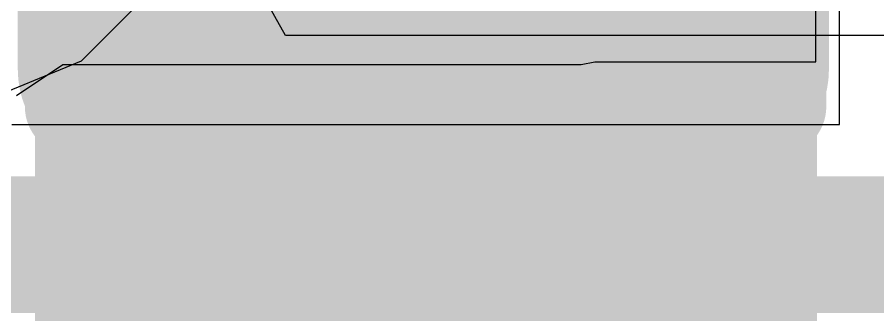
# Model space of a CAD drawing. Header units: inches. Extents: x -13 to 254, y -7 to 63.
# Drawn here: x -1.028 to 0.09, y 14.881 to 15.268 of the extents above; entities that cross this region are included whole.
import ezdxf

# ---------------------------------------------------------------- set-up
doc = ezdxf.new("R2010")
doc.units = ezdxf.units.IN
for name, color, linetype in [('Bottom Layer', 5, 'Continuous'), ('Bottom Overlay', 54, 'Continuous'), ('Dimensions', 6, 'Continuous'), ('GND', 16, 'Continuous'), ('POWER', 76, 'Continuous'), ('Top Layer', 1, 'Continuous'), ('Top Overlay', 2, 'Continuous'), ('Top Solder', 216, 'Continuous')]:
    doc.layers.add(name, color=color, linetype=linetype)

# ---------------------------------------------------------------- blocks, each defined once
blk = doc.blocks.new('LED_0402_29')
at = {"layer": 'Top Overlay'}
blk.add_hatch(color=2, dxfattribs=at).paths.add_polyline_path([(0.9395, -0.5075), (1.5491, -0.5075), (1.5491, 0.5085), (0.9395, 0.5085)])
at = {"layer": 'Top Solder'}
blk.add_hatch(color=216, dxfattribs=at).paths.add_polyline_path([(0.0634, 0.4616), (0.8866, 0.4616), (0.8866, -0.4616), (0.0634, -0.4616)])
at = {"layer": 'Top Overlay'}
for points in [[(0.9398, 0.4572, 0.127, 0.127, 0), (-0.889, 0.4572, 0.127, 0.127, 0)], [(0.9398, -0.4572, 0.127, 0.127, 0), (0.9398, 0.4572, 0.127, 0.127, 0)], [(0.9398, -0.4572, 0.127, 0.127, 0), (-0.889, -0.4572, 0.127, 0.127, 0)]]:
    blk.add_lwpolyline(points, format="xyseb", dxfattribs=at)
for points in [[(0.908, 0.4572, 0.0635, 0.0635, 1), (0.9715, 0.4572, 0.0635, 0.0635, 1)], [(0.908, 0.4572, 0.0635, 0.0635, 1), (0.9715, 0.4572, 0.0635, 0.0635, 1)], [(0.908, -0.4572, 0.0635, 0.0635, 1), (0.9715, -0.4572, 0.0635, 0.0635, 1)], [(0.908, -0.4572, 0.0635, 0.0635, 1), (0.9715, -0.4572, 0.0635, 0.0635, 1)]]:
    blk.add_lwpolyline(points, format="xyseb", close=True, dxfattribs=at)
blk = doc.blocks.new('R___0402_B_53')
at = {"layer": 'Bottom Overlay'}
for points in [[(-0.7874, 0.4064, 0.127, 0.127, 0), (0.7874, 0.4064, 0.127, 0.127, 0)], [(-0.7874, 0.4064, 0.127, 0.127, 0), (-0.7874, -0.4064, 0.127, 0.127, 0)], [(-0.7874, -0.4064, 0.127, 0.127, 0), (0.7874, -0.4064, 0.127, 0.127, 0)]]:
    blk.add_lwpolyline(points, format="xyseb", dxfattribs=at)
for points in [[(-0.8191, 0.4064, 0.0635, 0.0635, 1), (-0.7556, 0.4064, 0.0635, 0.0635, 1)], [(-0.8191, 0.4064, 0.0635, 0.0635, 1), (-0.7556, 0.4064, 0.0635, 0.0635, 1)], [(-0.8191, -0.4064, 0.0635, 0.0635, 1), (-0.7556, -0.4064, 0.0635, 0.0635, 1)], [(-0.8191, -0.4064, 0.0635, 0.0635, 1), (-0.7556, -0.4064, 0.0635, 0.0635, 1)]]:
    blk.add_lwpolyline(points, format="xyseb", close=True, dxfattribs=at)

msp = doc.modelspace()

# ---------------------------------------------------------------- linework, layer by layer
at = {"layer": 'Bottom Layer'}
for p, q in [((0.0099, 15.2104), (0.0099, 16.0232)), ((-0.2949, 15.2069), (-0.2774, 15.2104)), ((-0.2774, 15.2104), (0.0099, 15.2104)), ((-1.0285, 15.1667), (-0.9684, 15.2069)), ((-0.9684, 15.2069), (-0.2949, 15.2069))]:
    msp.add_line(p, q, dxfattribs=at)
at = {"layer": 'Dimensions'}
for points in [[(-0.9, 15.2, 0.254, 0.254, 0), (-0.9, 15.475, 0.254, 0.254, 0)], [(-0.1, 15.2, 0.254, 0.254, 0), (-0.1, 15.475, 0.254, 0.254, 0)], [(-0.675, 15.2, 0.254, 0.254, -1), (-0.325, 15.2, 0.254, 0.254, 0)], [(-0.9, 15.2, 0.254, 0.254, 0), (-0.675, 15.2, 0.254, 0.254, 0)], [(-0.325, 15.2, 0.254, 0.254, 0), (-0.1, 15.2, 0.254, 0.254, 0)], [(1.25, 15, 0.254, 0.254, -1), (-2.25, 15, 0.254, 0.254, 0)]]:
    msp.add_lwpolyline(points, format="xyseb", dxfattribs=at)
for points in [[(-0.9635, 15.2, 0.127, 0.127, 1), (-0.8365, 15.2, 0.127, 0.127, 1)], [(-0.9635, 15.2, 0.127, 0.127, 1), (-0.8365, 15.2, 0.127, 0.127, 1)], [(-0.7385, 15.2, 0.127, 0.127, 1), (-0.6115, 15.2, 0.127, 0.127, 1)], [(-0.7385, 15.2, 0.127, 0.127, 1), (-0.6115, 15.2, 0.127, 0.127, 1)], [(-0.3885, 15.2, 0.127, 0.127, 1), (-0.2615, 15.2, 0.127, 0.127, 1)], [(-0.3885, 15.2, 0.127, 0.127, 1), (-0.2615, 15.2, 0.127, 0.127, 1)], [(-0.1635, 15.2, 0.127, 0.127, 1), (-0.0365, 15.2, 0.127, 0.127, 1)], [(-0.1635, 15.2, 0.127, 0.127, 1), (-0.0365, 15.2, 0.127, 0.127, 1)]]:
    msp.add_lwpolyline(points, format="xyseb", close=True, dxfattribs=at)
at = {"layer": 'GND'}
for p, q in [((-0.6791, 15.2446), (-0.7783, 15.4224)), ((1.7678, 15.2446), (-0.6791, 15.2446))]:
    msp.add_line(p, q, dxfattribs=at)
msp.add_lwpolyline([(-1.472, 14.9727, 0.1778, 0.1778, 0), (1.7678, 14.9727, 0.1778, 0.1778, 0)], format="xyseb", dxfattribs=at)
at = {"layer": 'POWER'}
for p, q in [((-0.9443, 15.2117), (-0.8099, 15.3461)), ((-1.1199, 15.139), (-0.9443, 15.2117))]:
    msp.add_line(p, q, dxfattribs=at)
at = {"layer": 'Top Layer'}
for p, q in [((0.0407, 15.129), (0.0407, 16.079)), ((-1.0349, 15.129), (0.0407, 15.129))]:
    msp.add_line(p, q, dxfattribs=at)

# ---------------------------------------------------------------- block references
for name, p, rotation in [('LED_0402_29', (-0.4971, 16.0918), 270), ('R___0402_B_53', (-0.4854, 16.0867), 90)]:
    msp.add_blockref(name, p, dxfattribs=dict(rotation=rotation))

doc.saveas('drawing.dxf')
